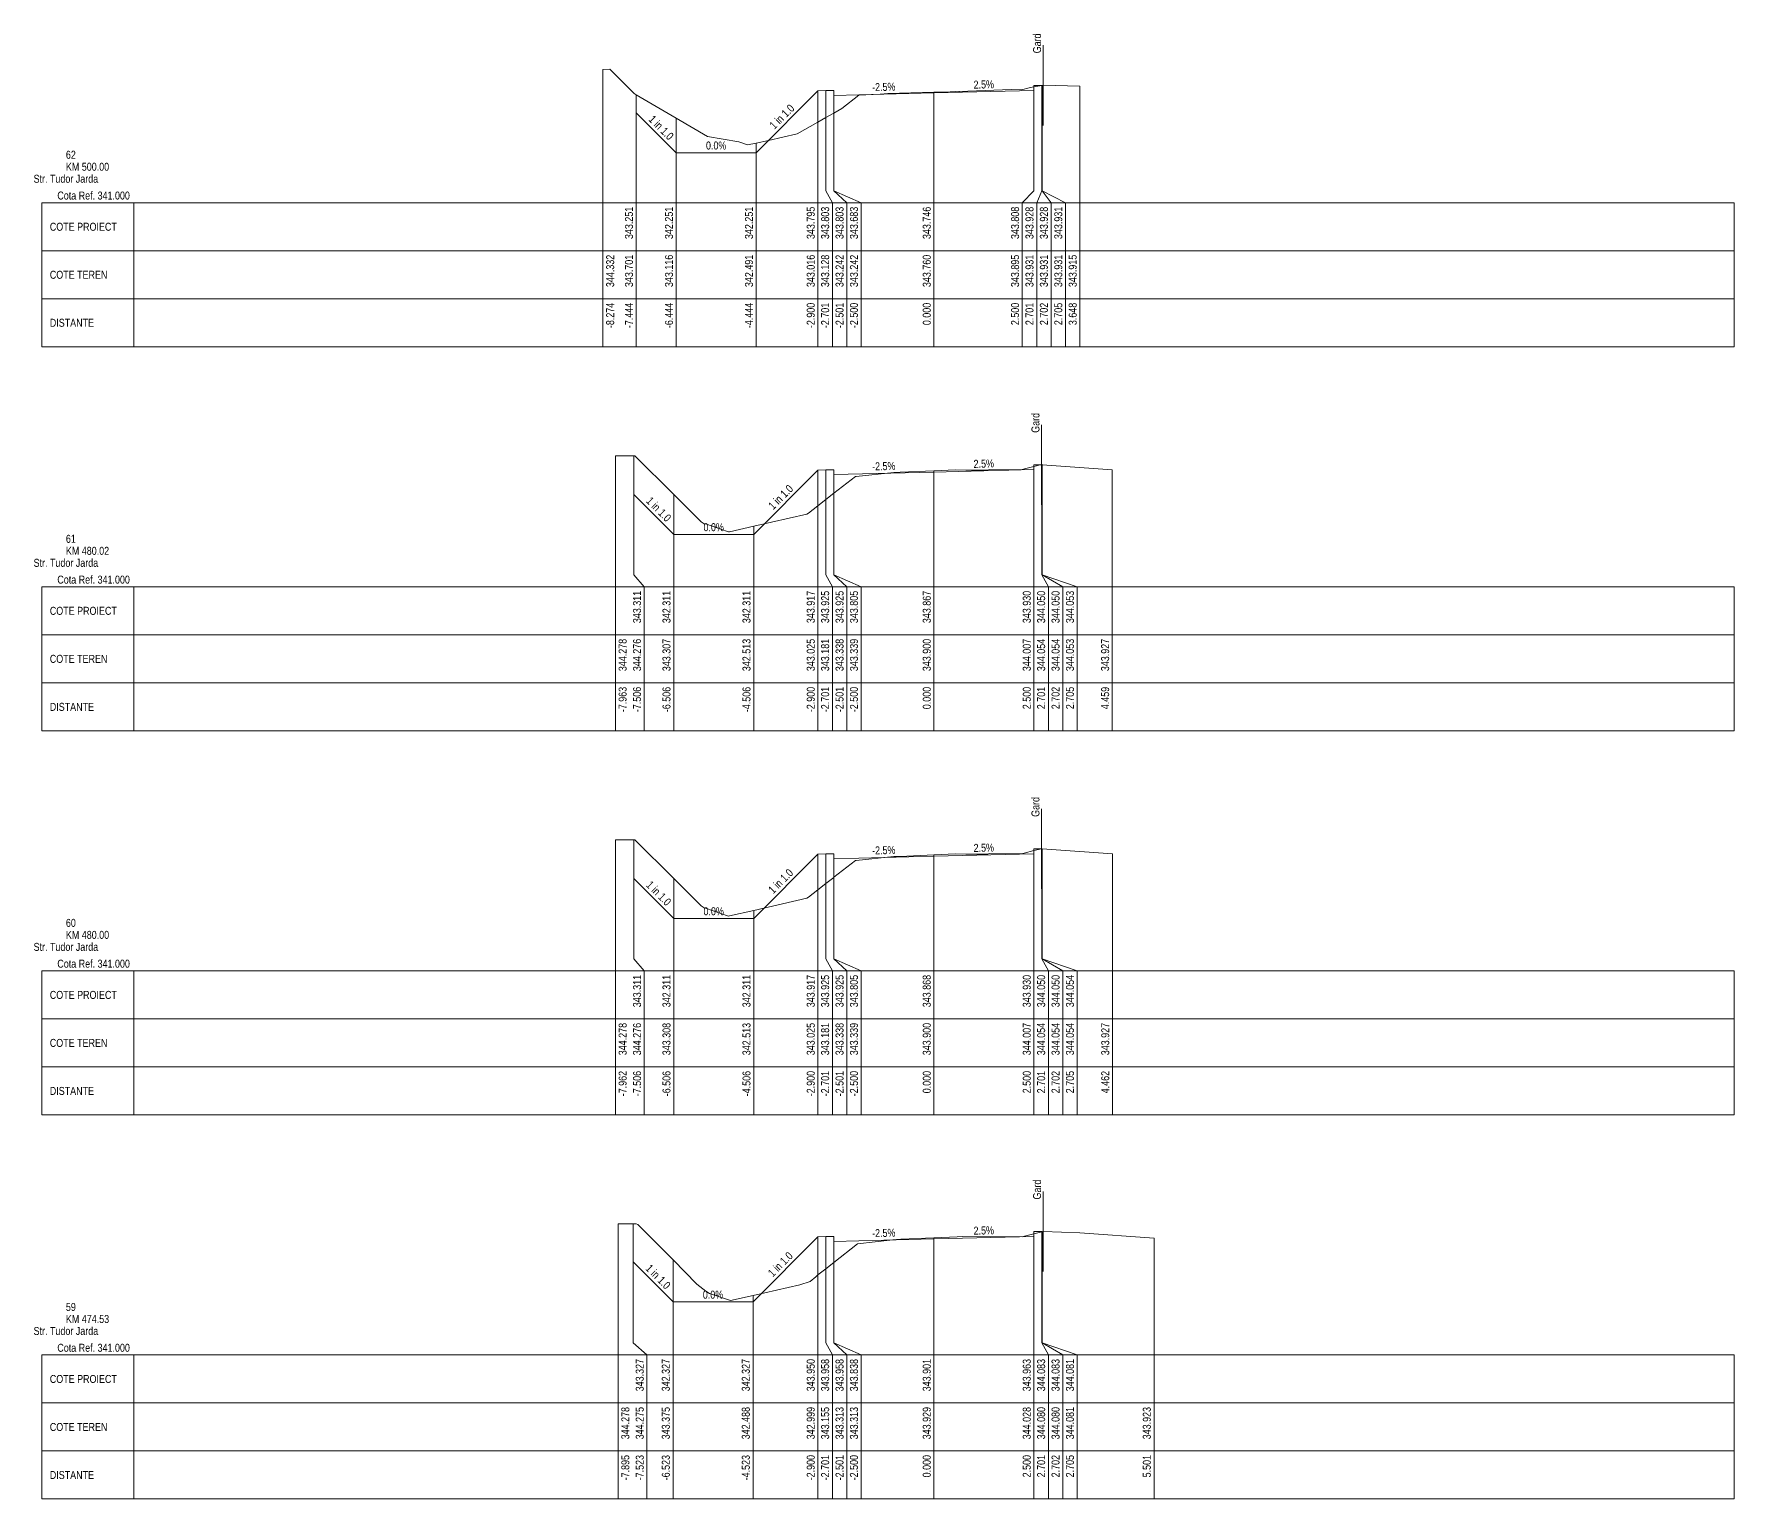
# Model space of a CAD drawing. Extents: x 1 to 634, y 0 to 594.
# Drawn here: x 0.5 to 43, y 557.8 to 594.42 of the extents above; entities that cross this region are included whole.
import ezdxf
from ezdxf.enums import TextEntityAlignment as Align

# ---------------------------------------------------------------- set-up
doc = ezdxf.new("R2010")
doc.units = 0
doc.header["$MEASUREMENT"] = 0
doc.layers.add('ARD-No Plot', color=1, linetype='Continuous', lineweight=0, plot=False)
for name, color, linetype, lineweight in [('DESIGN-TEXT', 7, 'Continuous', 0), ('EXISTING-TEXT', 7, 'Continuous', 0), ('LINES', 7, 'Continuous', 0), ('Text', 7, 'Continuous', 0), ('X-RL', 7, 'Continuous', 0), ('XPLOT-DESIGN', 5, 'Continuous', 0), ('XPLOT-EXISTING', 3, 'Continuous', 0), ('XPLOT-GRADE', 7, 'Continuous', 0), ('XPLOT-KM', 7, 'Continuous', 0), ('XPLOT-TITLE', 7, 'Continuous', 0)]:
    doc.layers.add(name, color=color, linetype=linetype, lineweight=lineweight)
doc.styles.add('$0$$0$Arial', font='arial.ttf', dxfattribs={"width": 0.8})

msp = doc.modelspace()

# ---------------------------------------------------------------- linework, layer by layer
at = {"layer": 'LINES'}
for p, q in [((25.727, 594.135), (25.727, 592.135)), ((14.726, 590.5), (14.726, 593.532)), ((14.726, 590.5), (14.726, 593.532)), ((15.556, 590.5), (15.556, 592.901)), ((15.556, 590.5), (15.556, 592.901)), ((15.556, 590.5), (15.556, 592.901)), ((20.1, 590.5), (20.1, 592.995)), ((20.1, 590.5), (20.1, 592.995)), ((20.1, 590.5), (20.1, 592.995)), ((20.299, 590.5), (20.299, 593.003)), ((20.299, 590.5), (20.299, 593.003)), ((20.299, 590.5), (20.299, 593.003)), ((20.499, 590.5), (20.499, 593.003)), ((20.499, 590.5), (20.499, 593.003)), ((20.499, 590.5), (20.499, 593.003)), ((20.5, 590.5), (20.5, 592.883)), ((20.5, 590.5), (20.5, 592.883)), ((20.5, 590.5), (20.5, 592.883)), ((23, 590.5), (23, 592.96)), ((23, 590.5), (23, 592.96)), ((23, 590.5), (23, 592.96)), ((25.5, 590.5), (25.5, 593.095)), ((25.5, 590.5), (25.5, 593.095)), ((25.5, 590.5), (25.5, 593.095)), ((25.701, 590.5), (25.701, 593.131)), ((25.701, 590.5), (25.701, 593.131)), ((25.701, 590.5), (25.701, 593.131)), ((25.702, 590.5), (25.702, 593.131)), ((25.702, 590.5), (25.702, 593.131)), ((25.702, 590.5), (25.702, 593.131)), ((25.705, 590.5), (25.705, 593.131)), ((25.705, 590.5), (25.705, 593.131)), ((25.705, 590.5), (25.705, 593.131)), ((26.648, 590.5), (26.648, 593.115)), ((26.648, 590.5), (26.648, 593.115)), ((16.556, 590.5), (16.556, 592.316)), ((16.556, 590.5), (16.556, 592.316)), ((16.556, 590.5), (16.556, 592.316)), ((18.556, 590.5), (18.556, 591.691)), ((18.556, 590.5), (18.556, 591.691)), ((18.556, 590.5), (18.556, 591.691)), ((14.726, 590.2), (14.726, 590.5)), ((14.726, 590.2), (14.726, 590.5)), ((15.556, 590.2), (15.556, 590.5)), ((15.556, 590.2), (15.556, 590.5)), ((15.556, 590.2), (15.556, 590.5)), ((16.556, 590.2), (16.556, 590.5)), ((16.556, 590.2), (16.556, 590.5)), ((16.556, 590.2), (16.556, 590.5)), ((18.556, 590.2), (18.556, 590.5)), ((18.556, 590.2), (18.556, 590.5)), ((18.556, 590.2), (18.556, 590.5)), ((20.1, 590.2), (20.1, 590.5)), ((20.1, 590.2), (20.1, 590.5)), ((20.1, 590.2), (20.1, 590.5)), ((20.46, 590.2), (20.299, 590.5)), ((20.46, 590.2), (20.299, 590.5)), ((20.46, 590.2), (20.299, 590.5)), ((20.82, 590.2), (20.499, 590.5)), ((20.82, 590.2), (20.499, 590.5)), ((20.82, 590.2), (20.499, 590.5)), ((21.18, 590.2), (20.5, 590.5)), ((21.18, 590.2), (20.5, 590.5)), ((21.18, 590.2), (20.5, 590.5)), ((23, 590.2), (23, 590.5)), ((23, 590.2), (23, 590.5)), ((23, 590.2), (23, 590.5)), ((25.208, 590.2), (25.5, 590.5)), ((25.208, 590.2), (25.5, 590.5)), ((25.208, 590.2), (25.5, 590.5)), ((25.568, 590.2), (25.701, 590.5)), ((25.568, 590.2), (25.701, 590.5)), ((25.568, 590.2), (25.701, 590.5)), ((25.928, 590.2), (25.702, 590.5)), ((25.928, 590.2), (25.702, 590.5)), ((25.928, 590.2), (25.702, 590.5)), ((26.288, 590.2), (25.705, 590.5)), ((26.288, 590.2), (25.705, 590.5)), ((26.288, 590.2), (25.705, 590.5)), ((26.648, 590.2), (26.648, 590.5)), ((26.648, 590.2), (26.648, 590.5)), ((0.698, 589), (0.698, 590.2)), ((0.698, 590.2), (3, 590.2)), ((3, 586.6), (3, 590.2)), ((3, 590.2), (43, 590.2)), ((14.726, 586.6), (14.726, 590.2)), ((14.726, 586.6), (14.726, 590.2)), ((15.556, 586.6), (15.556, 590.2)), ((15.556, 586.6), (15.556, 590.2)), ((15.556, 586.6), (15.556, 590.2)), ((16.556, 586.6), (16.556, 590.2)), ((16.556, 586.6), (16.556, 590.2)), ((16.556, 586.6), (16.556, 590.2)), ((18.556, 586.6), (18.556, 590.2)), ((18.556, 586.6), (18.556, 590.2)), ((18.556, 586.6), (18.556, 590.2)), ((20.1, 586.6), (20.1, 590.2)), ((20.1, 586.6), (20.1, 590.2)), ((20.1, 586.6), (20.1, 590.2)), ((20.46, 586.6), (20.46, 590.2)), ((20.46, 586.6), (20.46, 590.2)), ((20.46, 586.6), (20.46, 590.2)), ((20.82, 586.6), (20.82, 590.2)), ((20.82, 586.6), (20.82, 590.2)), ((20.82, 586.6), (20.82, 590.2)), ((21.18, 586.6), (21.18, 590.2)), ((21.18, 586.6), (21.18, 590.2)), ((21.18, 586.6), (21.18, 590.2)), ((23, 586.6), (23, 590.2)), ((23, 586.6), (23, 590.2)), ((23, 586.6), (23, 590.2)), ((25.208, 586.6), (25.208, 590.2)), ((25.208, 586.6), (25.208, 590.2)), ((25.208, 586.6), (25.208, 590.2)), ((25.568, 586.6), (25.568, 590.2)), ((25.568, 586.6), (25.568, 590.2)), ((25.568, 586.6), (25.568, 590.2)), ((25.928, 586.6), (25.928, 590.2)), ((25.928, 586.6), (25.928, 590.2)), ((25.928, 586.6), (25.928, 590.2)), ((26.288, 586.6), (26.288, 590.2)), ((26.288, 586.6), (26.288, 590.2)), ((26.288, 586.6), (26.288, 590.2)), ((26.648, 586.6), (26.648, 590.2)), ((26.648, 586.6), (26.648, 590.2)), ((43, 586.6), (43, 590.2)), ((0.698, 587.8), (0.698, 589)), ((0.698, 589), (3, 589)), ((3, 589), (0.698, 589)), ((3, 589), (43, 589)), ((0.698, 586.6), (0.698, 587.8)), ((0.698, 587.8), (3, 587.8)), ((3, 587.8), (0.698, 587.8)), ((3, 587.8), (43, 587.8)), ((3, 586.6), (0.698, 586.6)), ((3, 586.6), (43, 586.6)), ((25.687, 584.65), (25.687, 582.65)), ((15.037, 580.9), (15.037, 583.878)), ((15.037, 580.9), (15.037, 583.878)), ((15.494, 580.9), (15.494, 583.876)), ((15.494, 580.9), (15.494, 583.876)), ((15.494, 580.9), (15.494, 583.876)), ((20.1, 580.9), (20.1, 583.517)), ((20.1, 580.9), (20.1, 583.517)), ((20.1, 580.9), (20.1, 583.517)), ((20.299, 580.9), (20.299, 583.525)), ((20.299, 580.9), (20.299, 583.525)), ((20.299, 580.9), (20.299, 583.525)), ((20.499, 580.9), (20.499, 583.525)), ((20.499, 580.9), (20.499, 583.525)), ((20.499, 580.9), (20.499, 583.525)), ((23, 580.9), (23, 583.5)), ((23, 580.9), (23, 583.5)), ((23, 580.9), (23, 583.5)), ((25.5, 580.9), (25.5, 583.607)), ((25.5, 580.9), (25.5, 583.607)), ((25.5, 580.9), (25.5, 583.607)), ((25.701, 580.9), (25.701, 583.654)), ((25.701, 580.9), (25.701, 583.654)), ((25.701, 580.9), (25.701, 583.654)), ((25.702, 580.9), (25.702, 583.654)), ((25.702, 580.9), (25.702, 583.654)), ((25.702, 580.9), (25.702, 583.654)), ((25.705, 580.9), (25.705, 583.653)), ((25.705, 580.9), (25.705, 583.653)), ((25.705, 580.9), (25.705, 583.653)), ((27.459, 580.9), (27.459, 583.527)), ((27.459, 580.9), (27.459, 583.527)), ((20.5, 580.9), (20.5, 583.405)), ((20.5, 580.9), (20.5, 583.405)), ((20.5, 580.9), (20.5, 583.405)), ((16.494, 580.9), (16.494, 582.907)), ((16.494, 580.9), (16.494, 582.907)), ((16.494, 580.9), (16.494, 582.907)), ((18.494, 580.9), (18.494, 582.113)), ((18.494, 580.9), (18.494, 582.113)), ((18.494, 580.9), (18.494, 582.113)), ((0.698, 579.4), (0.698, 580.6)), ((0.698, 580.6), (3, 580.6)), ((3, 577), (3, 580.6)), ((3, 580.6), (43, 580.6)), ((15.037, 580.6), (15.037, 580.9)), ((15.037, 580.6), (15.037, 580.9)), ((15.037, 577), (15.037, 580.6)), ((15.037, 577), (15.037, 580.6)), ((15.757, 580.6), (15.494, 580.9)), ((15.757, 580.6), (15.494, 580.9)), ((15.757, 580.6), (15.494, 580.9)), ((15.757, 577), (15.757, 580.6)), ((15.757, 577), (15.757, 580.6)), ((15.757, 577), (15.757, 580.6)), ((16.494, 580.6), (16.494, 580.9)), ((16.494, 580.6), (16.494, 580.9)), ((16.494, 580.6), (16.494, 580.9)), ((16.494, 577), (16.494, 580.6)), ((16.494, 577), (16.494, 580.6)), ((16.494, 577), (16.494, 580.6)), ((18.494, 580.6), (18.494, 580.9)), ((18.494, 580.6), (18.494, 580.9)), ((18.494, 580.6), (18.494, 580.9)), ((18.494, 577), (18.494, 580.6)), ((18.494, 577), (18.494, 580.6)), ((18.494, 577), (18.494, 580.6)), ((20.1, 580.6), (20.1, 580.9)), ((20.1, 580.6), (20.1, 580.9)), ((20.1, 580.6), (20.1, 580.9)), ((20.1, 577), (20.1, 580.6)), ((20.1, 577), (20.1, 580.6)), ((20.1, 577), (20.1, 580.6)), ((20.46, 580.6), (20.299, 580.9)), ((20.46, 580.6), (20.299, 580.9)), ((20.46, 580.6), (20.299, 580.9)), ((20.46, 577), (20.46, 580.6)), ((20.46, 577), (20.46, 580.6)), ((20.46, 577), (20.46, 580.6)), ((20.82, 580.6), (20.499, 580.9)), ((20.82, 580.6), (20.499, 580.9)), ((20.82, 580.6), (20.499, 580.9)), ((21.18, 580.6), (20.5, 580.9)), ((21.18, 580.6), (20.5, 580.9)), ((21.18, 580.6), (20.5, 580.9)), ((20.82, 577), (20.82, 580.6)), ((20.82, 577), (20.82, 580.6)), ((20.82, 577), (20.82, 580.6)), ((21.18, 577), (21.18, 580.6)), ((21.18, 577), (21.18, 580.6)), ((21.18, 577), (21.18, 580.6)), ((23, 580.6), (23, 580.9)), ((23, 580.6), (23, 580.9)), ((23, 580.6), (23, 580.9)), ((23, 577), (23, 580.6)), ((23, 577), (23, 580.6)), ((23, 577), (23, 580.6)), ((25.5, 580.6), (25.5, 580.9)), ((25.5, 580.6), (25.5, 580.9)), ((25.5, 580.6), (25.5, 580.9)), ((25.5, 577), (25.5, 580.6)), ((25.5, 577), (25.5, 580.6)), ((25.5, 577), (25.5, 580.6)), ((25.86, 580.6), (25.701, 580.9)), ((25.86, 580.6), (25.701, 580.9)), ((25.86, 580.6), (25.701, 580.9)), ((26.22, 580.6), (25.702, 580.9)), ((26.22, 580.6), (25.702, 580.9)), ((26.22, 580.6), (25.702, 580.9)), ((26.58, 580.6), (25.705, 580.9)), ((26.58, 580.6), (25.705, 580.9)), ((26.58, 580.6), (25.705, 580.9)), ((25.86, 577), (25.86, 580.6)), ((25.86, 577), (25.86, 580.6)), ((25.86, 577), (25.86, 580.6)), ((26.22, 577), (26.22, 580.6)), ((26.22, 577), (26.22, 580.6)), ((26.22, 577), (26.22, 580.6)), ((26.58, 577), (26.58, 580.6)), ((26.58, 577), (26.58, 580.6)), ((26.58, 577), (26.58, 580.6)), ((27.459, 580.6), (27.459, 580.9)), ((27.459, 580.6), (27.459, 580.9)), ((27.459, 577), (27.459, 580.6)), ((27.459, 577), (27.459, 580.6)), ((43, 577), (43, 580.6)), ((0.698, 578.2), (0.698, 579.4)), ((0.698, 579.4), (3, 579.4)), ((3, 579.4), (0.698, 579.4)), ((3, 579.4), (43, 579.4)), ((0.698, 577), (0.698, 578.2)), ((0.698, 578.2), (3, 578.2)), ((3, 578.2), (0.698, 578.2)), ((3, 578.2), (43, 578.2)), ((3, 577), (0.698, 577)), ((3, 577), (43, 577)), ((25.687, 575.05), (25.687, 573.05)), ((15.038, 571.3), (15.038, 574.278)), ((15.038, 571.3), (15.038, 574.278)), ((15.494, 571.3), (15.494, 574.276)), ((15.494, 571.3), (15.494, 574.276)), ((15.494, 571.3), (15.494, 574.276)), ((20.1, 571.3), (20.1, 573.917)), ((20.1, 571.3), (20.1, 573.917)), ((20.1, 571.3), (20.1, 573.917)), ((20.299, 571.3), (20.299, 573.925)), ((20.299, 571.3), (20.299, 573.925)), ((20.299, 571.3), (20.299, 573.925)), ((20.499, 571.3), (20.499, 573.925)), ((20.499, 571.3), (20.499, 573.925)), ((20.499, 571.3), (20.499, 573.925)), ((20.5, 571.3), (20.5, 573.805)), ((20.5, 571.3), (20.5, 573.805)), ((20.5, 571.3), (20.5, 573.805)), ((23, 571.3), (23, 573.9)), ((23, 571.3), (23, 573.9)), ((23, 571.3), (23, 573.9)), ((25.5, 571.3), (25.5, 574.007)), ((25.5, 571.3), (25.5, 574.007)), ((25.5, 571.3), (25.5, 574.007)), ((25.701, 571.3), (25.701, 574.054)), ((25.701, 571.3), (25.701, 574.054)), ((25.701, 571.3), (25.701, 574.054)), ((25.702, 571.3), (25.702, 574.054)), ((25.702, 571.3), (25.702, 574.054)), ((25.702, 571.3), (25.702, 574.054)), ((25.705, 571.3), (25.705, 574.054)), ((25.705, 571.3), (25.705, 574.054)), ((25.705, 571.3), (25.705, 574.054)), ((27.462, 571.3), (27.462, 573.927)), ((27.462, 571.3), (27.462, 573.927)), ((16.494, 571.3), (16.494, 573.308)), ((16.494, 571.3), (16.494, 573.308)), ((16.494, 571.3), (16.494, 573.308)), ((18.494, 571.3), (18.494, 572.513)), ((18.494, 571.3), (18.494, 572.513)), ((18.494, 571.3), (18.494, 572.513)), ((15.038, 571), (15.038, 571.3)), ((15.038, 571), (15.038, 571.3)), ((15.758, 571), (15.494, 571.3)), ((15.758, 571), (15.494, 571.3)), ((15.758, 571), (15.494, 571.3)), ((16.494, 571), (16.494, 571.3)), ((16.494, 571), (16.494, 571.3)), ((16.494, 571), (16.494, 571.3)), ((18.494, 571), (18.494, 571.3)), ((18.494, 571), (18.494, 571.3)), ((18.494, 571), (18.494, 571.3)), ((20.1, 571), (20.1, 571.3)), ((20.1, 571), (20.1, 571.3)), ((20.1, 571), (20.1, 571.3)), ((20.46, 571), (20.299, 571.3)), ((20.46, 571), (20.299, 571.3)), ((20.46, 571), (20.299, 571.3)), ((20.82, 571), (20.499, 571.3)), ((20.82, 571), (20.499, 571.3)), ((20.82, 571), (20.499, 571.3)), ((21.18, 571), (20.5, 571.3)), ((21.18, 571), (20.5, 571.3)), ((21.18, 571), (20.5, 571.3)), ((23, 571), (23, 571.3)), ((23, 571), (23, 571.3)), ((23, 571), (23, 571.3)), ((25.5, 571), (25.5, 571.3)), ((25.5, 571), (25.5, 571.3)), ((25.5, 571), (25.5, 571.3)), ((25.86, 571), (25.701, 571.3)), ((25.86, 571), (25.701, 571.3)), ((25.86, 571), (25.701, 571.3)), ((26.22, 571), (25.702, 571.3)), ((26.22, 571), (25.702, 571.3)), ((26.22, 571), (25.702, 571.3)), ((26.58, 571), (25.705, 571.3)), ((26.58, 571), (25.705, 571.3)), ((26.58, 571), (25.705, 571.3)), ((27.462, 571), (27.462, 571.3)), ((27.462, 571), (27.462, 571.3)), ((0.698, 569.8), (0.698, 571)), ((0.698, 571), (3, 571)), ((3, 567.4), (3, 571)), ((3, 571), (43, 571)), ((15.038, 567.4), (15.038, 571)), ((15.038, 567.4), (15.038, 571)), ((15.758, 567.4), (15.758, 571)), ((15.758, 567.4), (15.758, 571)), ((15.758, 567.4), (15.758, 571)), ((16.494, 567.4), (16.494, 571)), ((16.494, 567.4), (16.494, 571)), ((16.494, 567.4), (16.494, 571)), ((18.494, 567.4), (18.494, 571)), ((18.494, 567.4), (18.494, 571)), ((18.494, 567.4), (18.494, 571)), ((20.1, 567.4), (20.1, 571)), ((20.1, 567.4), (20.1, 571)), ((20.1, 567.4), (20.1, 571)), ((20.46, 567.4), (20.46, 571)), ((20.46, 567.4), (20.46, 571)), ((20.46, 567.4), (20.46, 571)), ((20.82, 567.4), (20.82, 571)), ((20.82, 567.4), (20.82, 571)), ((20.82, 567.4), (20.82, 571)), ((21.18, 567.4), (21.18, 571)), ((21.18, 567.4), (21.18, 571)), ((21.18, 567.4), (21.18, 571)), ((23, 567.4), (23, 571)), ((23, 567.4), (23, 571)), ((23, 567.4), (23, 571)), ((25.5, 567.4), (25.5, 571)), ((25.5, 567.4), (25.5, 571)), ((25.5, 567.4), (25.5, 571)), ((25.86, 567.4), (25.86, 571)), ((25.86, 567.4), (25.86, 571)), ((25.86, 567.4), (25.86, 571)), ((26.22, 567.4), (26.22, 571)), ((26.22, 567.4), (26.22, 571)), ((26.22, 567.4), (26.22, 571)), ((26.58, 567.4), (26.58, 571)), ((26.58, 567.4), (26.58, 571)), ((26.58, 567.4), (26.58, 571)), ((27.462, 567.4), (27.462, 571)), ((27.462, 567.4), (27.462, 571)), ((43, 567.4), (43, 571)), ((0.698, 568.6), (0.698, 569.8)), ((0.698, 569.8), (3, 569.8)), ((3, 569.8), (0.698, 569.8)), ((3, 569.8), (43, 569.8)), ((0.698, 567.4), (0.698, 568.6)), ((0.698, 568.6), (3, 568.6)), ((3, 568.6), (0.698, 568.6)), ((3, 568.6), (43, 568.6)), ((3, 567.4), (0.698, 567.4)), ((3, 567.4), (43, 567.4)), ((25.727, 565.486), (25.727, 563.486)), ((15.105, 561.7), (15.105, 564.678)), ((15.105, 561.7), (15.105, 564.678)), ((15.477, 561.7), (15.477, 564.675)), ((15.477, 561.7), (15.477, 564.675)), ((15.477, 561.7), (15.477, 564.675)), ((25.5, 561.7), (25.5, 564.428)), ((25.5, 561.7), (25.5, 564.428)), ((25.5, 561.7), (25.5, 564.428)), ((25.701, 561.7), (25.701, 564.483)), ((25.701, 561.7), (25.701, 564.483)), ((25.701, 561.7), (25.701, 564.483)), ((25.702, 561.7), (25.702, 564.483)), ((25.702, 561.7), (25.702, 564.483)), ((25.702, 561.7), (25.702, 564.483)), ((25.705, 561.7), (25.705, 564.481)), ((25.705, 561.7), (25.705, 564.481)), ((25.705, 561.7), (25.705, 564.481)), ((20.1, 561.7), (20.1, 564.35)), ((20.1, 561.7), (20.1, 564.35)), ((20.1, 561.7), (20.1, 564.35)), ((20.299, 561.7), (20.299, 564.358)), ((20.299, 561.7), (20.299, 564.358)), ((20.299, 561.7), (20.299, 564.358)), ((20.499, 561.7), (20.499, 564.358)), ((20.499, 561.7), (20.499, 564.358)), ((20.499, 561.7), (20.499, 564.358)), ((20.5, 561.7), (20.5, 564.238)), ((20.5, 561.7), (20.5, 564.238)), ((20.5, 561.7), (20.5, 564.238)), ((23, 561.7), (23, 564.329)), ((23, 561.7), (23, 564.329)), ((23, 561.7), (23, 564.329)), ((28.501, 561.7), (28.501, 564.323)), ((28.501, 561.7), (28.501, 564.323)), ((16.477, 561.7), (16.477, 563.775)), ((16.477, 561.7), (16.477, 563.775)), ((16.477, 561.7), (16.477, 563.775)), ((18.477, 561.7), (18.477, 562.888)), ((18.477, 561.7), (18.477, 562.888)), ((18.477, 561.7), (18.477, 562.888)), ((0.698, 560.2), (0.698, 561.4)), ((0.698, 561.4), (3, 561.4)), ((3, 557.8), (3, 561.4)), ((3, 561.4), (43, 561.4)), ((15.105, 561.4), (15.105, 561.7)), ((15.105, 561.4), (15.105, 561.7)), ((15.105, 557.8), (15.105, 561.4)), ((15.105, 557.8), (15.105, 561.4)), ((15.825, 561.4), (15.477, 561.7)), ((15.825, 561.4), (15.477, 561.7)), ((15.825, 561.4), (15.477, 561.7)), ((15.825, 557.8), (15.825, 561.4)), ((15.825, 557.8), (15.825, 561.4)), ((15.825, 557.8), (15.825, 561.4)), ((16.477, 561.4), (16.477, 561.7)), ((16.477, 561.4), (16.477, 561.7)), ((16.477, 561.4), (16.477, 561.7)), ((16.477, 557.8), (16.477, 561.4)), ((16.477, 557.8), (16.477, 561.4)), ((16.477, 557.8), (16.477, 561.4)), ((18.477, 561.4), (18.477, 561.7)), ((18.477, 561.4), (18.477, 561.7)), ((18.477, 561.4), (18.477, 561.7)), ((18.477, 557.8), (18.477, 561.4)), ((18.477, 557.8), (18.477, 561.4)), ((18.477, 557.8), (18.477, 561.4)), ((20.1, 561.4), (20.1, 561.7)), ((20.1, 561.4), (20.1, 561.7)), ((20.1, 561.4), (20.1, 561.7)), ((20.1, 557.8), (20.1, 561.4)), ((20.1, 557.8), (20.1, 561.4)), ((20.1, 557.8), (20.1, 561.4)), ((20.46, 561.4), (20.299, 561.7)), ((20.46, 561.4), (20.299, 561.7)), ((20.46, 561.4), (20.299, 561.7)), ((20.46, 557.8), (20.46, 561.4)), ((20.46, 557.8), (20.46, 561.4)), ((20.46, 557.8), (20.46, 561.4)), ((20.82, 561.4), (20.499, 561.7)), ((20.82, 561.4), (20.499, 561.7)), ((20.82, 561.4), (20.499, 561.7)), ((21.18, 561.4), (20.5, 561.7)), ((21.18, 561.4), (20.5, 561.7)), ((21.18, 561.4), (20.5, 561.7)), ((20.82, 557.8), (20.82, 561.4)), ((20.82, 557.8), (20.82, 561.4)), ((20.82, 557.8), (20.82, 561.4)), ((21.18, 557.8), (21.18, 561.4)), ((21.18, 557.8), (21.18, 561.4)), ((21.18, 557.8), (21.18, 561.4)), ((23, 561.4), (23, 561.7)), ((23, 561.4), (23, 561.7)), ((23, 561.4), (23, 561.7)), ((23, 557.8), (23, 561.4)), ((23, 557.8), (23, 561.4)), ((23, 557.8), (23, 561.4)), ((25.5, 561.4), (25.5, 561.7)), ((25.5, 561.4), (25.5, 561.7)), ((25.5, 561.4), (25.5, 561.7)), ((25.5, 557.8), (25.5, 561.4)), ((25.5, 557.8), (25.5, 561.4)), ((25.5, 557.8), (25.5, 561.4)), ((25.86, 561.4), (25.701, 561.7)), ((25.86, 561.4), (25.701, 561.7)), ((25.86, 561.4), (25.701, 561.7)), ((26.22, 561.4), (25.702, 561.7)), ((26.22, 561.4), (25.702, 561.7)), ((26.22, 561.4), (25.702, 561.7)), ((26.58, 561.4), (25.705, 561.7)), ((26.58, 561.4), (25.705, 561.7)), ((26.58, 561.4), (25.705, 561.7)), ((25.86, 557.8), (25.86, 561.4)), ((25.86, 557.8), (25.86, 561.4)), ((25.86, 557.8), (25.86, 561.4)), ((26.22, 557.8), (26.22, 561.4)), ((26.22, 557.8), (26.22, 561.4)), ((26.22, 557.8), (26.22, 561.4)), ((26.58, 557.8), (26.58, 561.4)), ((26.58, 557.8), (26.58, 561.4)), ((26.58, 557.8), (26.58, 561.4)), ((28.501, 561.4), (28.501, 561.7)), ((28.501, 561.4), (28.501, 561.7)), ((28.501, 557.8), (28.501, 561.4)), ((28.501, 557.8), (28.501, 561.4)), ((43, 557.8), (43, 561.4)), ((0.698, 559), (0.698, 560.2)), ((0.698, 560.2), (3, 560.2)), ((3, 560.2), (0.698, 560.2)), ((3, 560.2), (43, 560.2)), ((0.698, 557.8), (0.698, 559)), ((0.698, 559), (3, 559)), ((3, 559), (0.698, 559)), ((3, 559), (43, 559)), ((3, 557.8), (0.698, 557.8)), ((3, 557.8), (43, 557.8))]:
    msp.add_line(p, q, dxfattribs=at)
at = {"layer": 'XPLOT-DESIGN'}
for p, q in [((18.556, 591.451), (20.1, 592.995)), ((20.1, 592.995), (20.299, 593.003)), ((20.299, 593.003), (20.499, 593.003)), ((20.499, 593.003), (20.5, 592.883)), ((20.5, 592.883), (23, 592.946)), ((23, 592.946), (25.5, 593.008)), ((25.5, 593.008), (25.501, 593.128)), ((25.501, 593.128), (25.701, 593.128)), ((25.701, 593.128), (25.702, 593.128)), ((25.702, 593.128), (25.705, 593.131)), ((15.556, 592.451), (16.556, 591.451)), ((16.556, 591.451), (18.556, 591.451)), ((18.494, 581.911), (20.1, 583.517)), ((20.1, 583.517), (20.299, 583.525)), ((20.299, 583.525), (20.499, 583.525)), ((20.499, 583.525), (20.5, 583.405)), ((23, 583.467), (25.5, 583.53)), ((25.5, 583.53), (25.501, 583.65)), ((25.501, 583.65), (25.701, 583.65)), ((25.701, 583.65), (25.702, 583.65)), ((25.702, 583.65), (25.705, 583.653)), ((20.5, 583.405), (23, 583.467)), ((15.494, 582.911), (16.494, 581.911)), ((16.494, 581.911), (18.494, 581.911)), ((18.494, 572.311), (20.1, 573.917)), ((20.1, 573.917), (20.299, 573.925)), ((20.299, 573.925), (20.499, 573.925)), ((20.499, 573.925), (20.5, 573.805)), ((20.5, 573.805), (23, 573.868)), ((23, 573.868), (25.5, 573.93)), ((25.5, 573.93), (25.501, 574.05)), ((25.501, 574.05), (25.701, 574.05)), ((25.701, 574.05), (25.702, 574.05)), ((25.702, 574.05), (25.705, 574.054)), ((15.494, 573.311), (16.494, 572.311)), ((16.494, 572.311), (18.494, 572.311)), ((23, 564.301), (25.5, 564.363)), ((25.5, 564.363), (25.501, 564.483)), ((25.501, 564.483), (25.701, 564.483)), ((25.701, 564.483), (25.702, 564.483)), ((25.702, 564.483), (25.705, 564.481)), ((18.477, 562.727), (20.1, 564.35)), ((20.1, 564.35), (20.299, 564.358)), ((20.299, 564.358), (20.499, 564.358)), ((20.499, 564.358), (20.5, 564.238)), ((20.5, 564.238), (23, 564.301)), ((15.477, 563.727), (16.477, 562.727)), ((16.477, 562.727), (18.477, 562.727))]:
    msp.add_line(p, q, dxfattribs=at)
at = {"layer": 'XPLOT-EXISTING'}
for p, q in [((14.726, 593.532), (14.894, 593.54)), ((14.894, 593.54), (15.504, 592.931)), ((15.504, 592.931), (15.556, 592.901)), ((15.556, 592.901), (16.556, 592.316)), ((20.694, 592.552), (21.124, 592.89)), ((21.124, 592.89), (21.659, 592.914)), ((21.659, 592.914), (21.848, 592.934)), ((21.848, 592.934), (23, 592.96)), ((23, 592.96), (23.266, 592.966)), ((23, 592.96), (23, 592.96)), ((23.266, 592.966), (23.54, 592.978)), ((23.54, 592.978), (23.621, 592.975)), ((23.621, 592.975), (23.627, 592.981)), ((23.627, 592.981), (24.927, 593.028)), ((24.927, 593.028), (25.185, 593.026)), ((25.185, 593.026), (25.381, 593.073)), ((25.381, 593.073), (25.5, 593.095)), ((25.5, 593.095), (25.701, 593.131)), ((25.701, 593.131), (25.702, 593.131)), ((25.702, 593.131), (25.705, 593.131)), ((25.705, 593.131), (25.727, 593.135)), ((25.727, 593.135), (26.648, 593.115)), ((20.299, 592.328), (20.499, 592.442)), ((20.499, 592.442), (20.5, 592.442)), ((20.5, 592.442), (20.694, 592.552)), ((16.556, 592.316), (17.342, 591.856)), ((19.578, 591.921), (20.1, 592.216)), ((20.1, 592.216), (20.299, 592.328)), ((17.342, 591.856), (18.124, 591.719)), ((18.124, 591.719), (18.34, 591.644)), ((18.34, 591.644), (18.556, 591.691)), ((18.556, 591.691), (18.863, 591.757)), ((18.863, 591.757), (19.578, 591.921)), ((15.037, 583.878), (15.452, 583.874)), ((15.452, 583.874), (15.494, 583.876)), ((15.494, 583.876), (15.522, 583.878)), ((15.522, 583.878), (16.494, 582.907)), ((22.153, 583.462), (23, 583.5)), ((23, 583.5), (23.54, 583.524)), ((23, 583.5), (23, 583.5)), ((23.54, 583.524), (23.796, 583.516)), ((23.796, 583.516), (24.342, 583.514)), ((24.342, 583.514), (24.377, 583.533)), ((24.377, 583.533), (25.182, 583.527)), ((25.182, 583.527), (25.26, 583.546)), ((25.26, 583.546), (25.5, 583.607)), ((25.5, 583.607), (25.687, 583.655)), ((25.687, 583.655), (25.701, 583.654)), ((25.701, 583.654), (25.702, 583.654)), ((25.702, 583.654), (25.705, 583.653)), ((25.705, 583.653), (27.459, 583.527)), ((20.5, 582.939), (21.035, 583.359)), ((21.035, 583.359), (21.059, 583.36)), ((21.059, 583.36), (21.994, 583.459)), ((21.994, 583.459), (22.153, 583.462)), ((16.494, 582.907), (17.178, 582.224)), ((20.1, 582.625), (20.299, 582.781)), ((20.299, 582.781), (20.499, 582.938)), ((20.499, 582.938), (20.5, 582.939)), ((17.178, 582.224), (17.258, 582.177)), ((18.494, 582.113), (19.822, 582.416)), ((19.822, 582.416), (19.865, 582.44)), ((19.865, 582.44), (20.1, 582.625)), ((17.258, 582.177), (17.292, 582.171)), ((17.292, 582.171), (17.868, 581.971)), ((17.868, 581.971), (17.889, 581.976)), ((17.889, 581.976), (18.494, 582.113)), ((15.038, 574.278), (15.454, 574.274)), ((15.454, 574.274), (15.494, 574.276)), ((15.494, 574.276), (15.523, 574.278)), ((15.523, 574.278), (16.494, 573.308)), ((20.5, 573.339), (21.035, 573.759)), ((21.035, 573.759), (21.058, 573.76)), ((21.058, 573.76), (21.994, 573.859)), ((21.994, 573.859), (22.152, 573.863)), ((22.152, 573.863), (23, 573.9)), ((23, 573.9), (23.54, 573.925)), ((23, 573.9), (23, 573.9)), ((23.54, 573.925), (23.793, 573.916)), ((23.793, 573.916), (24.349, 573.915)), ((24.349, 573.915), (24.384, 573.933)), ((24.384, 573.933), (25.182, 573.927)), ((25.182, 573.927), (25.259, 573.946)), ((25.259, 573.946), (25.5, 574.007)), ((25.5, 574.007), (25.687, 574.055)), ((25.687, 574.055), (25.701, 574.054)), ((25.701, 574.054), (25.702, 574.054)), ((25.702, 574.054), (25.705, 574.054)), ((25.705, 574.054), (27.462, 573.927)), ((16.494, 573.308), (17.18, 572.623)), ((20.299, 573.181), (20.499, 573.338)), ((20.499, 573.338), (20.5, 573.339)), ((19.864, 572.84), (20.1, 573.025)), ((20.1, 573.025), (20.299, 573.181)), ((17.18, 572.623), (17.258, 572.577)), ((17.258, 572.577), (17.291, 572.571)), ((17.291, 572.571), (17.868, 572.371)), ((17.888, 572.375), (18.494, 572.513)), ((18.494, 572.513), (19.822, 572.816)), ((19.822, 572.816), (19.864, 572.84)), ((17.868, 572.371), (17.888, 572.375)), ((15.105, 564.678), (15.477, 564.675)), ((15.477, 564.675), (15.559, 564.674)), ((15.559, 564.674), (15.599, 564.658)), ((15.599, 564.658), (16.477, 563.775)), ((25.209, 564.354), (25.296, 564.376)), ((25.296, 564.376), (25.5, 564.428)), ((25.5, 564.428), (25.701, 564.48)), ((25.701, 564.48), (25.702, 564.48)), ((25.702, 564.48), (25.705, 564.481)), ((25.705, 564.481), (25.727, 564.486)), ((25.727, 564.486), (26.646, 564.453)), ((26.646, 564.453), (28.501, 564.323)), ((20.5, 563.713), (21.093, 564.179)), ((21.093, 564.179), (21.973, 564.277)), ((21.973, 564.277), (22.06, 564.289)), ((22.06, 564.289), (22.175, 564.292)), ((22.175, 564.292), (23, 564.329)), ((23, 564.329), (23.577, 564.354)), ((23, 564.329), (23, 564.329)), ((23.577, 564.354), (23.708, 564.357)), ((23.708, 564.357), (25.209, 564.354)), ((16.477, 563.775), (17.076, 563.173)), ((20.1, 563.399), (20.299, 563.555)), ((20.299, 563.555), (20.499, 563.713)), ((20.499, 563.713), (20.5, 563.713)), ((17.076, 563.173), (17.294, 562.993)), ((18.477, 562.888), (19.645, 563.154)), ((19.645, 563.154), (19.904, 563.235)), ((19.904, 563.235), (20.046, 563.356)), ((20.046, 563.356), (20.1, 563.399)), ((17.294, 562.993), (17.39, 562.939)), ((17.39, 562.939), (17.911, 562.759)), ((17.911, 562.759), (18.477, 562.888))]:
    msp.add_line(p, q, dxfattribs=at)

# ---------------------------------------------------------------- texts
at = {"layer": 'ARD-No Plot', "style": '$0$$0$Arial', "width": 0.8}
for p in [(1.3, 590.7), (1.3, 581.1), (1.3, 571.5), (1.3, 561.9)]:
    msp.add_text('Str. Tudor Jarda', height=0.2, dxfattribs=at).set_placement(p, align=Align.CENTER)
at = {"layer": 'DESIGN-TEXT', "style": '$0$$0$Arial', "width": 0.8}
for s, p in [('343.251', (15.476, 590.1)), ('342.251', (16.476, 590.1)), ('342.251', (18.476, 590.1)), ('343.795', (20.02, 590.1)), ('343.803', (20.38, 590.1)), ('343.803', (20.74, 590.1)), ('343.683', (21.1, 590.1)), ('343.746', (22.92, 590.1)), ('343.808', (25.128, 590.1)), ('343.928', (25.488, 590.1)), ('343.928', (25.848, 590.1)), ('343.931', (26.208, 590.1)), ('343.311', (15.677, 580.5)), ('342.311', (16.414, 580.5)), ('342.311', (18.414, 580.5)), ('343.917', (20.02, 580.5)), ('343.925', (20.38, 580.5)), ('343.925', (20.74, 580.5)), ('343.805', (21.1, 580.5)), ('343.867', (22.92, 580.5)), ('343.930', (25.42, 580.5)), ('344.050', (25.78, 580.5)), ('344.050', (26.14, 580.5)), ('344.053', (26.5, 580.5)), ('343.311', (15.678, 570.9)), ('342.311', (16.414, 570.9)), ('342.311', (18.414, 570.9)), ('343.917', (20.02, 570.9)), ('343.925', (20.38, 570.9)), ('343.925', (20.74, 570.9)), ('343.805', (21.1, 570.9)), ('343.868', (22.92, 570.9)), ('343.930', (25.42, 570.9)), ('344.050', (25.78, 570.9)), ('344.050', (26.14, 570.9)), ('344.054', (26.5, 570.9)), ('343.327', (15.745, 561.3)), ('342.327', (16.397, 561.3)), ('342.327', (18.397, 561.3)), ('343.950', (20.02, 561.3)), ('343.958', (20.38, 561.3)), ('343.958', (20.74, 561.3)), ('343.838', (21.1, 561.3)), ('343.901', (22.92, 561.3)), ('343.963', (25.42, 561.3)), ('344.083', (25.78, 561.3)), ('344.083', (26.14, 561.3)), ('344.081', (26.5, 561.3))]:
    msp.add_text(s, height=0.2, rotation=90, dxfattribs=at).set_placement(p, align=Align.RIGHT)
at = {"layer": 'EXISTING-TEXT', "style": '$0$$0$Arial', "width": 0.8}
for s, p in [('344.332', (15.006, 588.9)), ('343.701', (15.476, 588.9)), ('343.116', (16.476, 588.9)), ('342.491', (18.476, 588.9)), ('343.016', (20.02, 588.9)), ('343.128', (20.38, 588.9)), ('343.242', (20.74, 588.9)), ('343.242', (21.1, 588.9)), ('343.760', (22.92, 588.9)), ('343.760', (22.92, 588.9)), ('343.895', (25.128, 588.9)), ('343.931', (25.488, 588.9)), ('343.931', (25.848, 588.9)), ('343.931', (26.208, 588.9)), ('343.915', (26.568, 588.9)), ('344.278', (15.317, 579.3)), ('344.276', (15.677, 579.3)), ('343.307', (16.414, 579.3)), ('342.513', (18.414, 579.3)), ('343.025', (20.02, 579.3)), ('343.181', (20.38, 579.3)), ('343.338', (20.74, 579.3)), ('343.339', (21.1, 579.3)), ('343.900', (22.92, 579.3)), ('343.900', (22.92, 579.3)), ('344.007', (25.42, 579.3)), ('344.054', (25.78, 579.3)), ('344.054', (26.14, 579.3)), ('344.053', (26.5, 579.3)), ('343.927', (27.379, 579.3)), ('344.278', (15.318, 569.7)), ('344.276', (15.678, 569.7)), ('343.308', (16.414, 569.7)), ('342.513', (18.414, 569.7)), ('343.025', (20.02, 569.7)), ('343.181', (20.38, 569.7)), ('343.338', (20.74, 569.7)), ('343.339', (21.1, 569.7)), ('343.900', (22.92, 569.7)), ('343.900', (22.92, 569.7)), ('344.007', (25.42, 569.7)), ('344.054', (25.78, 569.7)), ('344.054', (26.14, 569.7)), ('344.054', (26.5, 569.7)), ('343.927', (27.382, 569.7)), ('344.278', (15.385, 560.1)), ('344.275', (15.745, 560.1)), ('343.375', (16.397, 560.1)), ('342.488', (18.397, 560.1)), ('342.999', (20.02, 560.1)), ('343.155', (20.38, 560.1)), ('343.313', (20.74, 560.1)), ('343.313', (21.1, 560.1)), ('343.929', (22.92, 560.1)), ('343.929', (22.92, 560.1)), ('344.028', (25.42, 560.1)), ('344.080', (25.78, 560.1)), ('344.080', (26.14, 560.1)), ('344.081', (26.5, 560.1)), ('343.923', (28.421, 560.1))]:
    msp.add_text(s, height=0.2, rotation=90, dxfattribs=at).set_placement(p, align=Align.RIGHT)
at = {"layer": 'Text', "style": '$0$$0$Arial', "width": 0.8}
for p in [(25.677, 593.935), (25.637, 584.45), (25.637, 574.85), (25.677, 565.286)]:
    msp.add_text('Gard', height=0.2, rotation=90, dxfattribs=at).set_placement(p)
for s, p in [('-8.274', (15.006, 587.7)), ('-8.274', (15.006, 587.7)), ('-7.444', (15.476, 587.7)), ('-7.444', (15.476, 587.7)), ('-7.444', (15.476, 587.7)), ('-6.444', (16.476, 587.7)), ('-6.444', (16.476, 587.7)), ('-6.444', (16.476, 587.7)), ('-4.444', (18.476, 587.7)), ('-4.444', (18.476, 587.7)), ('-4.444', (18.476, 587.7)), ('-2.900', (20.02, 587.7)), ('-2.900', (20.02, 587.7)), ('-2.900', (20.02, 587.7)), ('-2.701', (20.38, 587.7)), ('-2.701', (20.38, 587.7)), ('-2.701', (20.38, 587.7)), ('-2.501', (20.74, 587.7)), ('-2.501', (20.74, 587.7)), ('-2.501', (20.74, 587.7)), ('-2.500', (21.1, 587.7)), ('-2.500', (21.1, 587.7)), ('-2.500', (21.1, 587.7)), ('0.000', (22.92, 587.7)), ('0.000', (22.92, 587.7)), ('0.000', (22.92, 587.7)), ('2.500', (25.128, 587.7)), ('2.500', (25.128, 587.7)), ('2.500', (25.128, 587.7)), ('2.701', (25.488, 587.7)), ('2.701', (25.488, 587.7)), ('2.701', (25.488, 587.7)), ('2.702', (25.848, 587.7)), ('2.702', (25.848, 587.7)), ('2.702', (25.848, 587.7)), ('2.705', (26.208, 587.7)), ('2.705', (26.208, 587.7)), ('2.705', (26.208, 587.7)), ('3.648', (26.568, 587.7)), ('3.648', (26.568, 587.7)), ('-7.963', (15.317, 578.1)), ('-7.963', (15.317, 578.1)), ('-7.506', (15.677, 578.1)), ('-7.506', (15.677, 578.1)), ('-7.506', (15.677, 578.1)), ('-6.506', (16.414, 578.1)), ('-6.506', (16.414, 578.1)), ('-6.506', (16.414, 578.1)), ('-4.506', (18.414, 578.1)), ('-4.506', (18.414, 578.1)), ('-4.506', (18.414, 578.1)), ('-2.900', (20.02, 578.1)), ('-2.900', (20.02, 578.1)), ('-2.900', (20.02, 578.1)), ('-2.701', (20.38, 578.1)), ('-2.701', (20.38, 578.1)), ('-2.701', (20.38, 578.1)), ('-2.501', (20.74, 578.1)), ('-2.501', (20.74, 578.1)), ('-2.501', (20.74, 578.1)), ('-2.500', (21.1, 578.1)), ('-2.500', (21.1, 578.1)), ('-2.500', (21.1, 578.1)), ('0.000', (22.92, 578.1)), ('0.000', (22.92, 578.1)), ('0.000', (22.92, 578.1)), ('2.500', (25.42, 578.1)), ('2.500', (25.42, 578.1)), ('2.500', (25.42, 578.1)), ('2.701', (25.78, 578.1)), ('2.701', (25.78, 578.1)), ('2.701', (25.78, 578.1)), ('2.702', (26.14, 578.1)), ('2.702', (26.14, 578.1)), ('2.702', (26.14, 578.1)), ('2.705', (26.5, 578.1)), ('2.705', (26.5, 578.1)), ('2.705', (26.5, 578.1)), ('4.459', (27.379, 578.1)), ('4.459', (27.379, 578.1)), ('-7.962', (15.318, 568.5)), ('-7.962', (15.318, 568.5)), ('-7.506', (15.678, 568.5)), ('-7.506', (15.678, 568.5)), ('-7.506', (15.678, 568.5)), ('-6.506', (16.414, 568.5)), ('-6.506', (16.414, 568.5)), ('-6.506', (16.414, 568.5)), ('-4.506', (18.414, 568.5)), ('-4.506', (18.414, 568.5)), ('-4.506', (18.414, 568.5)), ('-2.900', (20.02, 568.5)), ('-2.900', (20.02, 568.5)), ('-2.900', (20.02, 568.5)), ('-2.701', (20.38, 568.5)), ('-2.701', (20.38, 568.5)), ('-2.701', (20.38, 568.5)), ('-2.501', (20.74, 568.5)), ('-2.501', (20.74, 568.5)), ('-2.501', (20.74, 568.5)), ('-2.500', (21.1, 568.5)), ('-2.500', (21.1, 568.5)), ('-2.500', (21.1, 568.5)), ('0.000', (22.92, 568.5)), ('0.000', (22.92, 568.5)), ('0.000', (22.92, 568.5)), ('2.500', (25.42, 568.5)), ('2.500', (25.42, 568.5)), ('2.500', (25.42, 568.5)), ('2.701', (25.78, 568.5)), ('2.701', (25.78, 568.5)), ('2.701', (25.78, 568.5)), ('2.702', (26.14, 568.5)), ('2.702', (26.14, 568.5)), ('2.702', (26.14, 568.5)), ('2.705', (26.5, 568.5)), ('2.705', (26.5, 568.5)), ('2.705', (26.5, 568.5)), ('4.462', (27.382, 568.5)), ('4.462', (27.382, 568.5)), ('-7.895', (15.385, 558.9)), ('-7.895', (15.385, 558.9)), ('-7.523', (15.745, 558.9)), ('-7.523', (15.745, 558.9)), ('-7.523', (15.745, 558.9)), ('-6.523', (16.397, 558.9)), ('-6.523', (16.397, 558.9)), ('-6.523', (16.397, 558.9)), ('-4.523', (18.397, 558.9)), ('-4.523', (18.397, 558.9)), ('-4.523', (18.397, 558.9)), ('-2.900', (20.02, 558.9)), ('-2.900', (20.02, 558.9)), ('-2.900', (20.02, 558.9)), ('-2.701', (20.38, 558.9)), ('-2.701', (20.38, 558.9)), ('-2.701', (20.38, 558.9)), ('-2.501', (20.74, 558.9)), ('-2.501', (20.74, 558.9)), ('-2.501', (20.74, 558.9)), ('-2.500', (21.1, 558.9)), ('-2.500', (21.1, 558.9)), ('-2.500', (21.1, 558.9)), ('0.000', (22.92, 558.9)), ('0.000', (22.92, 558.9)), ('0.000', (22.92, 558.9)), ('2.500', (25.42, 558.9)), ('2.500', (25.42, 558.9)), ('2.500', (25.42, 558.9)), ('2.701', (25.78, 558.9)), ('2.701', (25.78, 558.9)), ('2.701', (25.78, 558.9)), ('2.702', (26.14, 558.9)), ('2.702', (26.14, 558.9)), ('2.702', (26.14, 558.9)), ('2.705', (26.5, 558.9)), ('2.705', (26.5, 558.9)), ('2.705', (26.5, 558.9)), ('5.501', (28.421, 558.9)), ('5.501', (28.421, 558.9))]:
    msp.add_text(s, height=0.2, rotation=90, dxfattribs=at).set_placement(p, align=Align.RIGHT)
at = {"layer": 'X-RL', "style": '$0$$0$Arial', "width": 0.8}
for p in [(2.9, 590.28), (2.9, 580.68), (2.9, 571.08), (2.9, 561.48)]:
    msp.add_text('Cota Ref. 341.000', height=0.2, dxfattribs=at).set_placement(p, align=Align.RIGHT)
at = {"layer": 'XPLOT-GRADE', "style": '$0$$0$Arial', "width": 0.8}
for s, rotation, p in [('2.5%', 1.4321, (24.248, 593.057)), ('-2.5%', 1.4321, (21.748, 592.995)), ('1 in 1.0', 45, (19.271, 592.28)), ('1 in 1.0', 315, (16.112, 592.008)), ('0.0%', 0, (17.556, 591.531)), ('-2.5%', 1.4321, (21.748, 583.516)), ('2.5%', 1.4321, (24.248, 583.579)), ('1 in 1.0', 45, (19.24, 582.771)), ('1 in 1.0', 315, (16.05, 582.467)), ('0.0%', 0, (17.494, 581.991)), ('2.5%', 1.4321, (24.248, 573.979)), ('-2.5%', 1.4321, (21.748, 573.916)), ('1 in 1.0', 45, (19.24, 573.171)), ('1 in 1.0', 315, (16.05, 572.868)), ('0.0%', 0, (17.494, 572.391)), ('-2.5%', 1.4321, (21.748, 564.35)), ('2.5%', 1.4321, (24.248, 564.412)), ('1 in 1.0', 45, (19.232, 563.596)), ('1 in 1.0', 315, (16.034, 563.284)), ('0.0%', 0, (17.477, 562.807))]:
    msp.add_text(s, height=0.2, rotation=rotation, dxfattribs=at).set_placement(p, align=Align.CENTER)
at = {"layer": 'XPLOT-KM', "style": '$0$$0$Arial', "width": 0.8}
for s, p in [('62', (1.3, 591.3)), ('KM 500.00', (1.3, 591)), ('61', (1.3, 581.7)), ('KM 480.02', (1.3, 581.4)), ('60', (1.3, 572.1)), ('KM 480.00', (1.3, 571.8)), ('59', (1.3, 562.5)), ('KM 474.53', (1.3, 562.2))]:
    msp.add_text(s, height=0.2, dxfattribs=at).set_placement(p)
at = {"layer": 'XPLOT-TITLE', "style": '$0$$0$Arial', "width": 0.8}
for s, p in [('COTE PROIECT', (0.898, 589.5)), ('COTE TEREN', (0.898, 588.3)), ('DISTANTE', (0.898, 587.1)), ('COTE PROIECT', (0.898, 579.9)), ('COTE TEREN', (0.898, 578.7)), ('DISTANTE', (0.898, 577.5)), ('COTE PROIECT', (0.898, 570.3)), ('COTE TEREN', (0.898, 569.1)), ('DISTANTE', (0.898, 567.9)), ('COTE PROIECT', (0.898, 560.7)), ('COTE TEREN', (0.898, 559.5)), ('DISTANTE', (0.898, 558.3))]:
    msp.add_text(s, height=0.2, dxfattribs=at).set_placement(p)

doc.saveas('drawing.dxf')
